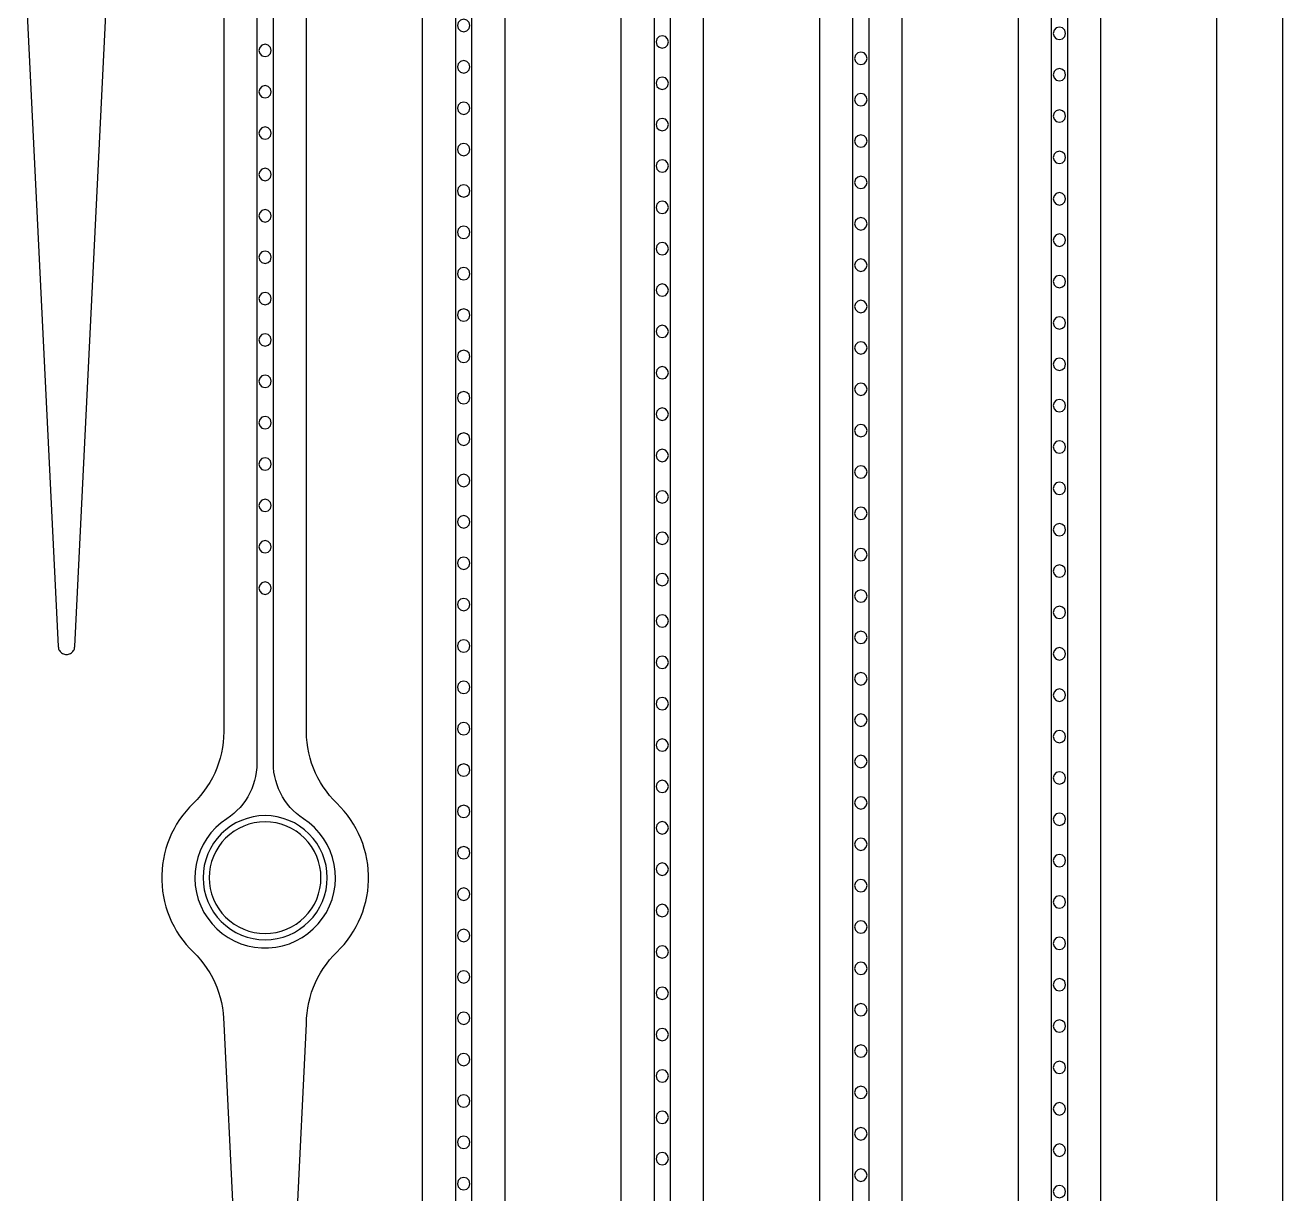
# Model space of a CAD drawing. Header units: metres. Extents: x -1805 to 1655, y -683 to 39617.
# Drawn here: x -154 to -2, y 469.7 to 611 of the extents above; entities that cross this region are included whole.
import ezdxf

# ---------------------------------------------------------------- set-up
doc = ezdxf.new("R2010")
doc.units = ezdxf.units.M
for name, color, linetype in [('Etching', 5, 'CONTINUOUS'), ('IONP', 7, 'CONTINUOUS'), ('Metal', 4, 'CONTINUOUS'), ('pad_etching', 1, 'CONTINUOUS'), ('PEDOT_SIROF', 6, 'CONTINUOUS')]:
    doc.layers.add(name, color=color, linetype=linetype)

msp = doc.modelspace()

# ---------------------------------------------------------------- linework, layer by layer
at = {"layer": 'Etching'}
for points in [[(-130, 9134.24), (-130, 525.58), (-130.02, 524.94), (-130.07, 524.29), (-130.15, 523.66), (-130.27, 523.03), (-130.43, 522.4), (-130.62, 521.79), (-130.83, 521.18), (-131.09, 520.59), (-131.37, 520.01), (-131.68, 519.45), (-132.03, 518.91), (-132.4, 518.38), (-132.8, 517.88), (-133.22, 517.4), (-133.67, 516.94), (-134.13, 516.48), (-134.56, 515.99), (-134.96, 515.48), (-135.34, 514.96), (-135.69, 514.41), (-136.01, 513.85), (-136.3, 513.27), (-136.57, 512.68), (-136.8, 512.07), (-136.99, 511.45), (-137.16, 510.83), (-137.29, 510.19), (-137.4, 509.55), (-137.46, 508.91), (-137.5, 508.26), (-137.5, 507.61), (-137.46, 506.96), (-137.4, 506.32), (-137.29, 505.68), (-137.16, 505.05), (-136.99, 504.42), (-136.8, 503.8), (-136.57, 503.2), (-136.3, 502.6), (-136.01, 502.02), (-135.69, 501.46), (-135.34, 500.91), (-134.96, 500.39), (-134.56, 499.88), (-134.13, 499.4), (-133.67, 498.94), (-133.22, 498.48), (-132.8, 497.99), (-132.4, 497.49), (-132.03, 496.97), (-131.68, 496.42), (-131.37, 495.86), (-131.09, 495.28), (-130.83, 494.69), (-130.62, 494.09), (-130.43, 493.47), (-130.27, 492.85), (-130.15, 492.22), (-130.07, 491.58), (-130.02, 490.94), (-130, 490.29), (-126, 408.89)], [(-124, 408.89), (-120, 490.29), (-119.98, 490.94), (-119.93, 491.58), (-119.85, 492.22), (-119.73, 492.85), (-119.57, 493.47), (-119.38, 494.09), (-119.17, 494.69), (-118.91, 495.28), (-118.63, 495.86), (-118.32, 496.42), (-117.97, 496.97), (-117.6, 497.49), (-117.2, 497.99), (-116.78, 498.48), (-116.33, 498.94), (-115.87, 499.4), (-115.44, 499.88), (-115.04, 500.39), (-114.66, 500.91), (-114.31, 501.46), (-113.99, 502.02), (-113.7, 502.6), (-113.43, 503.2), (-113.2, 503.8), (-113.01, 504.42), (-112.84, 505.05), (-112.71, 505.68), (-112.6, 506.32), (-112.54, 506.96), (-112.5, 507.61), (-112.5, 508.26), (-112.54, 508.91), (-112.6, 509.55), (-112.71, 510.19), (-112.84, 510.83), (-113.01, 511.45), (-113.2, 512.07), (-113.43, 512.68), (-113.7, 513.27), (-113.99, 513.85), (-114.31, 514.41), (-114.66, 514.96), (-115.04, 515.48), (-115.44, 515.99), (-115.87, 516.48), (-116.33, 516.94), (-116.78, 517.4), (-117.2, 517.88), (-117.6, 518.38), (-117.97, 518.91), (-118.32, 519.45), (-118.63, 520.01), (-118.91, 520.59), (-119.17, 521.18), (-119.38, 521.79), (-119.57, 522.4), (-119.73, 523.03), (-119.85, 523.66), (-119.93, 524.29), (-119.98, 524.94), (-120, 525.58), (-120, 9134.24)], [(-106, 9134.24), (-106, 398.59)], [(-96, 398.59), (-96, 9134.24)], [(-82, 9134.24), (-82, 271.61)], [(-72, 271.61), (-72, 9134.24)], [(-58, 9134.24), (-58, 144.63)], [(-48, 144.63), (-48, 9134.24)], [(-34, 9134.24), (-34, 17.64)], [(-24, 17.64), (-24, 9134.24)], [(-10, 4155.73), (-10, -202.71)], [(-154, 617.28), (-150, 535.87), (-149.98, 535.75), (-149.95, 535.62), (-149.91, 535.5), (-149.85, 535.39), (-149.78, 535.29), (-149.69, 535.2), (-149.59, 535.11), (-149.49, 535.05), (-149.37, 534.99), (-149.25, 534.95), (-149.13, 534.93), (-149, 534.92), (-148.87, 534.93), (-148.75, 534.95), (-148.63, 534.99), (-148.51, 535.05), (-148.41, 535.11), (-148.31, 535.2), (-148.22, 535.29), (-148.15, 535.39), (-148.09, 535.5), (-148.05, 535.62), (-148.02, 535.75), (-148, 535.87), (-144, 617.28)]]:
    msp.add_lwpolyline(points, dxfattribs=at)
at = {"layer": 'IONP'}
for points in [[(-100.25, 610.95), (-100.35, 611.33), (-100.62, 611.6), (-101, 611.7), (-101.38, 611.6), (-101.65, 611.33), (-101.75, 610.95), (-101.65, 610.58), (-101.38, 610.3), (-101, 610.2), (-100.62, 610.3), (-100.35, 610.58), (-100.25, 610.95)], [(-76.25, 608.97), (-76.35, 609.34), (-76.62, 609.62), (-77, 609.72), (-77.38, 609.62), (-77.65, 609.34), (-77.75, 608.97), (-77.65, 608.59), (-77.38, 608.32), (-77, 608.22), (-76.62, 608.32), (-76.35, 608.59), (-76.25, 608.97)], [(-28.25, 610), (-28.35, 610.38), (-28.62, 610.65), (-29, 610.75), (-29.38, 610.65), (-29.65, 610.38), (-29.75, 610), (-29.65, 609.62), (-29.38, 609.35), (-29, 609.25), (-28.62, 609.35), (-28.35, 609.62), (-28.25, 610)], [(-124.25, 607.94), (-124.35, 608.31), (-124.62, 608.59), (-125, 608.69), (-125.38, 608.59), (-125.65, 608.31), (-125.75, 607.94), (-125.65, 607.56), (-125.38, 607.29), (-125, 607.19), (-124.62, 607.29), (-124.35, 607.56), (-124.25, 607.94)], [(-100.25, 605.95), (-100.35, 606.33), (-100.62, 606.6), (-101, 606.7), (-101.38, 606.6), (-101.65, 606.33), (-101.75, 605.95), (-101.65, 605.58), (-101.38, 605.3), (-101, 605.2), (-100.62, 605.3), (-100.35, 605.58), (-100.25, 605.95)], [(-52.25, 606.98), (-52.35, 607.36), (-52.62, 607.63), (-53, 607.73), (-53.38, 607.63), (-53.65, 607.36), (-53.75, 606.98), (-53.65, 606.61), (-53.38, 606.33), (-53, 606.23), (-52.62, 606.33), (-52.35, 606.61), (-52.25, 606.98)], [(-28.25, 605), (-28.35, 605.38), (-28.62, 605.65), (-29, 605.75), (-29.38, 605.65), (-29.65, 605.38), (-29.75, 605), (-29.65, 604.62), (-29.38, 604.35), (-29, 604.25), (-28.62, 604.35), (-28.35, 604.62), (-28.25, 605)], [(-124.25, 602.94), (-124.35, 603.31), (-124.62, 603.59), (-125, 603.69), (-125.38, 603.59), (-125.65, 603.31), (-125.75, 602.94), (-125.65, 602.56), (-125.38, 602.29), (-125, 602.19), (-124.62, 602.29), (-124.35, 602.56), (-124.25, 602.94)], [(-76.25, 603.97), (-76.35, 604.34), (-76.62, 604.62), (-77, 604.72), (-77.38, 604.62), (-77.65, 604.34), (-77.75, 603.97), (-77.65, 603.59), (-77.38, 603.32), (-77, 603.22), (-76.62, 603.32), (-76.35, 603.59), (-76.25, 603.97)], [(-52.25, 601.98), (-52.35, 602.36), (-52.62, 602.63), (-53, 602.73), (-53.38, 602.63), (-53.65, 602.36), (-53.75, 601.98), (-53.65, 601.61), (-53.38, 601.33), (-53, 601.23), (-52.62, 601.33), (-52.35, 601.61), (-52.25, 601.98)], [(-100.25, 600.95), (-100.35, 601.33), (-100.62, 601.6), (-101, 601.7), (-101.38, 601.6), (-101.65, 601.33), (-101.75, 600.95), (-101.65, 600.58), (-101.38, 600.3), (-101, 600.2), (-100.62, 600.3), (-100.35, 600.58), (-100.25, 600.95)], [(-28.25, 600), (-28.35, 600.38), (-28.62, 600.65), (-29, 600.75), (-29.38, 600.65), (-29.65, 600.38), (-29.75, 600), (-29.65, 599.62), (-29.38, 599.35), (-29, 599.25), (-28.62, 599.35), (-28.35, 599.62), (-28.25, 600)], [(-76.25, 598.97), (-76.35, 599.34), (-76.62, 599.62), (-77, 599.72), (-77.38, 599.62), (-77.65, 599.34), (-77.75, 598.97), (-77.65, 598.59), (-77.38, 598.32), (-77, 598.22), (-76.62, 598.32), (-76.35, 598.59), (-76.25, 598.97)], [(-124.25, 597.94), (-124.35, 598.31), (-124.62, 598.59), (-125, 598.69), (-125.38, 598.59), (-125.65, 598.31), (-125.75, 597.94), (-125.65, 597.56), (-125.38, 597.29), (-125, 597.19), (-124.62, 597.29), (-124.35, 597.56), (-124.25, 597.94)], [(-52.25, 596.98), (-52.35, 597.36), (-52.62, 597.63), (-53, 597.73), (-53.38, 597.63), (-53.65, 597.36), (-53.75, 596.98), (-53.65, 596.61), (-53.38, 596.33), (-53, 596.23), (-52.62, 596.33), (-52.35, 596.61), (-52.25, 596.98)], [(-100.25, 595.95), (-100.35, 596.33), (-100.62, 596.6), (-101, 596.7), (-101.38, 596.6), (-101.65, 596.33), (-101.75, 595.95), (-101.65, 595.58), (-101.38, 595.3), (-101, 595.2), (-100.62, 595.3), (-100.35, 595.58), (-100.25, 595.95)], [(-76.25, 593.97), (-76.35, 594.34), (-76.62, 594.62), (-77, 594.72), (-77.38, 594.62), (-77.65, 594.34), (-77.75, 593.97), (-77.65, 593.59), (-77.38, 593.32), (-77, 593.22), (-76.62, 593.32), (-76.35, 593.59), (-76.25, 593.97)], [(-28.25, 595), (-28.35, 595.38), (-28.62, 595.65), (-29, 595.75), (-29.38, 595.65), (-29.65, 595.38), (-29.75, 595), (-29.65, 594.62), (-29.38, 594.35), (-29, 594.25), (-28.62, 594.35), (-28.35, 594.62), (-28.25, 595)], [(-124.25, 592.94), (-124.35, 593.31), (-124.62, 593.59), (-125, 593.69), (-125.38, 593.59), (-125.65, 593.31), (-125.75, 592.94), (-125.65, 592.56), (-125.38, 592.29), (-125, 592.19), (-124.62, 592.29), (-124.35, 592.56), (-124.25, 592.94)], [(-100.25, 590.95), (-100.35, 591.33), (-100.62, 591.6), (-101, 591.7), (-101.38, 591.6), (-101.65, 591.33), (-101.75, 590.95), (-101.65, 590.58), (-101.38, 590.3), (-101, 590.2), (-100.62, 590.3), (-100.35, 590.58), (-100.25, 590.95)], [(-52.25, 591.98), (-52.35, 592.36), (-52.62, 592.63), (-53, 592.73), (-53.38, 592.63), (-53.65, 592.36), (-53.75, 591.98), (-53.65, 591.61), (-53.38, 591.33), (-53, 591.23), (-52.62, 591.33), (-52.35, 591.61), (-52.25, 591.98)], [(-28.25, 590), (-28.35, 590.38), (-28.62, 590.65), (-29, 590.75), (-29.38, 590.65), (-29.65, 590.38), (-29.75, 590), (-29.65, 589.62), (-29.38, 589.35), (-29, 589.25), (-28.62, 589.35), (-28.35, 589.62), (-28.25, 590)], [(-124.25, 587.94), (-124.35, 588.31), (-124.62, 588.59), (-125, 588.69), (-125.38, 588.59), (-125.65, 588.31), (-125.75, 587.94), (-125.65, 587.56), (-125.38, 587.29), (-125, 587.19), (-124.62, 587.29), (-124.35, 587.56), (-124.25, 587.94)], [(-76.25, 588.97), (-76.35, 589.34), (-76.62, 589.62), (-77, 589.72), (-77.38, 589.62), (-77.65, 589.34), (-77.75, 588.97), (-77.65, 588.59), (-77.38, 588.32), (-77, 588.22), (-76.62, 588.32), (-76.35, 588.59), (-76.25, 588.97)], [(-52.25, 586.98), (-52.35, 587.36), (-52.62, 587.63), (-53, 587.73), (-53.38, 587.63), (-53.65, 587.36), (-53.75, 586.98), (-53.65, 586.61), (-53.38, 586.33), (-53, 586.23), (-52.62, 586.33), (-52.35, 586.61), (-52.25, 586.98)], [(-100.25, 585.95), (-100.35, 586.33), (-100.62, 586.6), (-101, 586.7), (-101.38, 586.6), (-101.65, 586.33), (-101.75, 585.95), (-101.65, 585.58), (-101.38, 585.3), (-101, 585.2), (-100.62, 585.3), (-100.35, 585.58), (-100.25, 585.95)], [(-28.25, 585), (-28.35, 585.38), (-28.62, 585.65), (-29, 585.75), (-29.38, 585.65), (-29.65, 585.38), (-29.75, 585), (-29.65, 584.62), (-29.38, 584.35), (-29, 584.25), (-28.62, 584.35), (-28.35, 584.62), (-28.25, 585)], [(-124.25, 582.94), (-124.35, 583.31), (-124.62, 583.59), (-125, 583.69), (-125.38, 583.59), (-125.65, 583.31), (-125.75, 582.94), (-125.65, 582.56), (-125.38, 582.29), (-125, 582.19), (-124.62, 582.29), (-124.35, 582.56), (-124.25, 582.94)], [(-76.25, 583.97), (-76.35, 584.34), (-76.62, 584.62), (-77, 584.72), (-77.38, 584.62), (-77.65, 584.34), (-77.75, 583.97), (-77.65, 583.59), (-77.38, 583.32), (-77, 583.22), (-76.62, 583.32), (-76.35, 583.59), (-76.25, 583.97)], [(-52.25, 581.98), (-52.35, 582.36), (-52.62, 582.63), (-53, 582.73), (-53.38, 582.63), (-53.65, 582.36), (-53.75, 581.98), (-53.65, 581.61), (-53.38, 581.33), (-53, 581.23), (-52.62, 581.33), (-52.35, 581.61), (-52.25, 581.98)], [(-100.25, 580.95), (-100.35, 581.33), (-100.62, 581.6), (-101, 581.7), (-101.38, 581.6), (-101.65, 581.33), (-101.75, 580.95), (-101.65, 580.58), (-101.38, 580.3), (-101, 580.2), (-100.62, 580.3), (-100.35, 580.58), (-100.25, 580.95)], [(-28.25, 580), (-28.35, 580.38), (-28.62, 580.65), (-29, 580.75), (-29.38, 580.65), (-29.65, 580.38), (-29.75, 580), (-29.65, 579.62), (-29.38, 579.35), (-29, 579.25), (-28.62, 579.35), (-28.35, 579.62), (-28.25, 580)], [(-76.25, 578.97), (-76.35, 579.34), (-76.62, 579.62), (-77, 579.72), (-77.38, 579.62), (-77.65, 579.34), (-77.75, 578.97), (-77.65, 578.59), (-77.38, 578.32), (-77, 578.22), (-76.62, 578.32), (-76.35, 578.59), (-76.25, 578.97)], [(-124.25, 577.94), (-124.35, 578.31), (-124.62, 578.59), (-125, 578.69), (-125.38, 578.59), (-125.65, 578.31), (-125.75, 577.94), (-125.65, 577.56), (-125.38, 577.29), (-125, 577.19), (-124.62, 577.29), (-124.35, 577.56), (-124.25, 577.94)], [(-52.25, 576.98), (-52.35, 577.36), (-52.62, 577.63), (-53, 577.73), (-53.38, 577.63), (-53.65, 577.36), (-53.75, 576.98), (-53.65, 576.61), (-53.38, 576.33), (-53, 576.23), (-52.62, 576.33), (-52.35, 576.61), (-52.25, 576.98)], [(-100.25, 575.95), (-100.35, 576.33), (-100.62, 576.6), (-101, 576.7), (-101.38, 576.6), (-101.65, 576.33), (-101.75, 575.95), (-101.65, 575.58), (-101.38, 575.3), (-101, 575.2), (-100.62, 575.3), (-100.35, 575.58), (-100.25, 575.95)], [(-76.25, 573.97), (-76.35, 574.34), (-76.62, 574.62), (-77, 574.72), (-77.38, 574.62), (-77.65, 574.34), (-77.75, 573.97), (-77.65, 573.59), (-77.38, 573.32), (-77, 573.22), (-76.62, 573.32), (-76.35, 573.59), (-76.25, 573.97)], [(-28.25, 575), (-28.35, 575.38), (-28.62, 575.65), (-29, 575.75), (-29.38, 575.65), (-29.65, 575.38), (-29.75, 575), (-29.65, 574.62), (-29.38, 574.35), (-29, 574.25), (-28.62, 574.35), (-28.35, 574.62), (-28.25, 575)], [(-124.25, 572.94), (-124.35, 573.31), (-124.62, 573.59), (-125, 573.69), (-125.38, 573.59), (-125.65, 573.31), (-125.75, 572.94), (-125.65, 572.56), (-125.38, 572.29), (-125, 572.19), (-124.62, 572.29), (-124.35, 572.56), (-124.25, 572.94)], [(-100.25, 570.95), (-100.35, 571.33), (-100.62, 571.6), (-101, 571.7), (-101.38, 571.6), (-101.65, 571.33), (-101.75, 570.95), (-101.65, 570.58), (-101.38, 570.3), (-101, 570.2), (-100.62, 570.3), (-100.35, 570.58), (-100.25, 570.95)], [(-52.25, 571.98), (-52.35, 572.36), (-52.62, 572.63), (-53, 572.73), (-53.38, 572.63), (-53.65, 572.36), (-53.75, 571.98), (-53.65, 571.61), (-53.38, 571.33), (-53, 571.23), (-52.62, 571.33), (-52.35, 571.61), (-52.25, 571.98)], [(-28.25, 570), (-28.35, 570.38), (-28.62, 570.65), (-29, 570.75), (-29.38, 570.65), (-29.65, 570.38), (-29.75, 570), (-29.65, 569.62), (-29.38, 569.35), (-29, 569.25), (-28.62, 569.35), (-28.35, 569.62), (-28.25, 570)], [(-124.25, 567.94), (-124.35, 568.31), (-124.62, 568.59), (-125, 568.69), (-125.38, 568.59), (-125.65, 568.31), (-125.75, 567.94), (-125.65, 567.56), (-125.38, 567.29), (-125, 567.19), (-124.62, 567.29), (-124.35, 567.56), (-124.25, 567.94)], [(-76.25, 568.97), (-76.35, 569.34), (-76.62, 569.62), (-77, 569.72), (-77.38, 569.62), (-77.65, 569.34), (-77.75, 568.97), (-77.65, 568.59), (-77.38, 568.32), (-77, 568.22), (-76.62, 568.32), (-76.35, 568.59), (-76.25, 568.97)], [(-52.25, 566.98), (-52.35, 567.36), (-52.62, 567.63), (-53, 567.73), (-53.38, 567.63), (-53.65, 567.36), (-53.75, 566.98), (-53.65, 566.61), (-53.38, 566.33), (-53, 566.23), (-52.62, 566.33), (-52.35, 566.61), (-52.25, 566.98)], [(-100.25, 565.95), (-100.35, 566.33), (-100.62, 566.6), (-101, 566.7), (-101.38, 566.6), (-101.65, 566.33), (-101.75, 565.95), (-101.65, 565.58), (-101.38, 565.3), (-101, 565.2), (-100.62, 565.3), (-100.35, 565.58), (-100.25, 565.95)], [(-28.25, 565), (-28.35, 565.38), (-28.62, 565.65), (-29, 565.75), (-29.38, 565.65), (-29.65, 565.38), (-29.75, 565), (-29.65, 564.62), (-29.38, 564.35), (-29, 564.25), (-28.62, 564.35), (-28.35, 564.62), (-28.25, 565)], [(-76.25, 563.97), (-76.35, 564.34), (-76.62, 564.62), (-77, 564.72), (-77.38, 564.62), (-77.65, 564.34), (-77.75, 563.97), (-77.65, 563.59), (-77.38, 563.32), (-77, 563.22), (-76.62, 563.32), (-76.35, 563.59), (-76.25, 563.97)], [(-124.25, 562.94), (-124.35, 563.31), (-124.62, 563.59), (-125, 563.69), (-125.38, 563.59), (-125.65, 563.31), (-125.75, 562.94), (-125.65, 562.56), (-125.38, 562.29), (-125, 562.19), (-124.62, 562.29), (-124.35, 562.56), (-124.25, 562.94)], [(-52.25, 561.98), (-52.35, 562.36), (-52.62, 562.63), (-53, 562.73), (-53.38, 562.63), (-53.65, 562.36), (-53.75, 561.98), (-53.65, 561.61), (-53.38, 561.33), (-53, 561.23), (-52.62, 561.33), (-52.35, 561.61), (-52.25, 561.98)], [(-100.25, 560.95), (-100.35, 561.33), (-100.62, 561.6), (-101, 561.7), (-101.38, 561.6), (-101.65, 561.33), (-101.75, 560.95), (-101.65, 560.58), (-101.38, 560.3), (-101, 560.2), (-100.62, 560.3), (-100.35, 560.58), (-100.25, 560.95)], [(-76.25, 558.97), (-76.35, 559.34), (-76.62, 559.62), (-77, 559.72), (-77.38, 559.62), (-77.65, 559.34), (-77.75, 558.97), (-77.65, 558.59), (-77.38, 558.32), (-77, 558.22), (-76.62, 558.32), (-76.35, 558.59), (-76.25, 558.97)], [(-28.25, 560), (-28.35, 560.38), (-28.62, 560.65), (-29, 560.75), (-29.38, 560.65), (-29.65, 560.38), (-29.75, 560), (-29.65, 559.62), (-29.38, 559.35), (-29, 559.25), (-28.62, 559.35), (-28.35, 559.62), (-28.25, 560)], [(-124.25, 557.94), (-124.35, 558.31), (-124.62, 558.59), (-125, 558.69), (-125.38, 558.59), (-125.65, 558.31), (-125.75, 557.94), (-125.65, 557.56), (-125.38, 557.29), (-125, 557.19), (-124.62, 557.29), (-124.35, 557.56), (-124.25, 557.94)], [(-100.25, 555.95), (-100.35, 556.33), (-100.62, 556.6), (-101, 556.7), (-101.38, 556.6), (-101.65, 556.33), (-101.75, 555.95), (-101.65, 555.58), (-101.38, 555.3), (-101, 555.2), (-100.62, 555.3), (-100.35, 555.58), (-100.25, 555.95)], [(-52.25, 556.98), (-52.35, 557.36), (-52.62, 557.63), (-53, 557.73), (-53.38, 557.63), (-53.65, 557.36), (-53.75, 556.98), (-53.65, 556.61), (-53.38, 556.33), (-53, 556.23), (-52.62, 556.33), (-52.35, 556.61), (-52.25, 556.98)], [(-28.25, 555), (-28.35, 555.38), (-28.62, 555.65), (-29, 555.75), (-29.38, 555.65), (-29.65, 555.38), (-29.75, 555), (-29.65, 554.62), (-29.38, 554.35), (-29, 554.25), (-28.62, 554.35), (-28.35, 554.62), (-28.25, 555)], [(-124.25, 552.94), (-124.35, 553.31), (-124.62, 553.59), (-125, 553.69), (-125.38, 553.59), (-125.65, 553.31), (-125.75, 552.94), (-125.65, 552.56), (-125.38, 552.29), (-125, 552.19), (-124.62, 552.29), (-124.35, 552.56), (-124.25, 552.94)], [(-76.25, 553.97), (-76.35, 554.34), (-76.62, 554.62), (-77, 554.72), (-77.38, 554.62), (-77.65, 554.34), (-77.75, 553.97), (-77.65, 553.59), (-77.38, 553.32), (-77, 553.22), (-76.62, 553.32), (-76.35, 553.59), (-76.25, 553.97)], [(-52.25, 551.98), (-52.35, 552.36), (-52.62, 552.63), (-53, 552.73), (-53.38, 552.63), (-53.65, 552.36), (-53.75, 551.98), (-53.65, 551.61), (-53.38, 551.33), (-53, 551.23), (-52.62, 551.33), (-52.35, 551.61), (-52.25, 551.98)], [(-100.25, 550.95), (-100.35, 551.33), (-100.62, 551.6), (-101, 551.7), (-101.38, 551.6), (-101.65, 551.33), (-101.75, 550.95), (-101.65, 550.58), (-101.38, 550.3), (-101, 550.2), (-100.62, 550.3), (-100.35, 550.58), (-100.25, 550.95)], [(-28.25, 550), (-28.35, 550.38), (-28.62, 550.65), (-29, 550.75), (-29.38, 550.65), (-29.65, 550.38), (-29.75, 550), (-29.65, 549.62), (-29.38, 549.35), (-29, 549.25), (-28.62, 549.35), (-28.35, 549.62), (-28.25, 550)], [(-76.25, 548.97), (-76.35, 549.34), (-76.62, 549.62), (-77, 549.72), (-77.38, 549.62), (-77.65, 549.34), (-77.75, 548.97), (-77.65, 548.59), (-77.38, 548.32), (-77, 548.22), (-76.62, 548.32), (-76.35, 548.59), (-76.25, 548.97)], [(-124.25, 547.94), (-124.35, 548.31), (-124.62, 548.59), (-125, 548.69), (-125.38, 548.59), (-125.65, 548.31), (-125.75, 547.94), (-125.65, 547.56), (-125.38, 547.29), (-125, 547.19), (-124.62, 547.29), (-124.35, 547.56), (-124.25, 547.94)], [(-52.25, 546.98), (-52.35, 547.36), (-52.62, 547.63), (-53, 547.73), (-53.38, 547.63), (-53.65, 547.36), (-53.75, 546.98), (-53.65, 546.61), (-53.38, 546.33), (-53, 546.23), (-52.62, 546.33), (-52.35, 546.61), (-52.25, 546.98)], [(-100.25, 545.95), (-100.35, 546.33), (-100.62, 546.6), (-101, 546.7), (-101.38, 546.6), (-101.65, 546.33), (-101.75, 545.95), (-101.65, 545.58), (-101.38, 545.3), (-101, 545.2), (-100.62, 545.3), (-100.35, 545.58), (-100.25, 545.95)], [(-28.25, 545), (-28.35, 545.38), (-28.62, 545.65), (-29, 545.75), (-29.38, 545.65), (-29.65, 545.38), (-29.75, 545), (-29.65, 544.62), (-29.38, 544.35), (-29, 544.25), (-28.62, 544.35), (-28.35, 544.62), (-28.25, 545)], [(-76.25, 543.97), (-76.35, 544.34), (-76.62, 544.62), (-77, 544.72), (-77.38, 544.62), (-77.65, 544.34), (-77.75, 543.97), (-77.65, 543.59), (-77.38, 543.32), (-77, 543.22), (-76.62, 543.32), (-76.35, 543.59), (-76.25, 543.97)], [(-124.25, 542.94), (-124.35, 543.31), (-124.62, 543.59), (-125, 543.69), (-125.38, 543.59), (-125.65, 543.31), (-125.75, 542.94), (-125.65, 542.56), (-125.38, 542.29), (-125, 542.19), (-124.62, 542.29), (-124.35, 542.56), (-124.25, 542.94)], [(-52.25, 541.98), (-52.35, 542.36), (-52.62, 542.63), (-53, 542.73), (-53.38, 542.63), (-53.65, 542.36), (-53.75, 541.98), (-53.65, 541.61), (-53.38, 541.33), (-53, 541.23), (-52.62, 541.33), (-52.35, 541.61), (-52.25, 541.98)], [(-100.25, 540.95), (-100.35, 541.33), (-100.62, 541.6), (-101, 541.7), (-101.38, 541.6), (-101.65, 541.33), (-101.75, 540.95), (-101.65, 540.58), (-101.38, 540.3), (-101, 540.2), (-100.62, 540.3), (-100.35, 540.58), (-100.25, 540.95)], [(-76.25, 538.97), (-76.35, 539.34), (-76.62, 539.62), (-77, 539.72), (-77.38, 539.62), (-77.65, 539.34), (-77.75, 538.97), (-77.65, 538.59), (-77.38, 538.32), (-77, 538.22), (-76.62, 538.32), (-76.35, 538.59), (-76.25, 538.97)], [(-28.25, 540), (-28.35, 540.38), (-28.62, 540.65), (-29, 540.75), (-29.38, 540.65), (-29.65, 540.38), (-29.75, 540), (-29.65, 539.62), (-29.38, 539.35), (-29, 539.25), (-28.62, 539.35), (-28.35, 539.62), (-28.25, 540)], [(-100.25, 535.95), (-100.35, 536.33), (-100.62, 536.6), (-101, 536.7), (-101.38, 536.6), (-101.65, 536.33), (-101.75, 535.95), (-101.65, 535.58), (-101.38, 535.3), (-101, 535.2), (-100.62, 535.3), (-100.35, 535.58), (-100.25, 535.95)], [(-52.25, 536.98), (-52.35, 537.36), (-52.62, 537.63), (-53, 537.73), (-53.38, 537.63), (-53.65, 537.36), (-53.75, 536.98), (-53.65, 536.61), (-53.38, 536.33), (-53, 536.23), (-52.62, 536.33), (-52.35, 536.61), (-52.25, 536.98)], [(-28.25, 535), (-28.35, 535.38), (-28.62, 535.65), (-29, 535.75), (-29.38, 535.65), (-29.65, 535.38), (-29.75, 535), (-29.65, 534.62), (-29.38, 534.35), (-29, 534.25), (-28.62, 534.35), (-28.35, 534.62), (-28.25, 535)], [(-76.25, 533.97), (-76.35, 534.34), (-76.62, 534.62), (-77, 534.72), (-77.38, 534.62), (-77.65, 534.34), (-77.75, 533.97), (-77.65, 533.59), (-77.38, 533.32), (-77, 533.22), (-76.62, 533.32), (-76.35, 533.59), (-76.25, 533.97)], [(-52.25, 531.98), (-52.35, 532.36), (-52.62, 532.63), (-53, 532.73), (-53.38, 532.63), (-53.65, 532.36), (-53.75, 531.98), (-53.65, 531.61), (-53.38, 531.33), (-53, 531.23), (-52.62, 531.33), (-52.35, 531.61), (-52.25, 531.98)], [(-100.25, 530.95), (-100.35, 531.33), (-100.62, 531.6), (-101, 531.7), (-101.38, 531.6), (-101.65, 531.33), (-101.75, 530.95), (-101.65, 530.58), (-101.38, 530.3), (-101, 530.2), (-100.62, 530.3), (-100.35, 530.58), (-100.25, 530.95)], [(-28.25, 530), (-28.35, 530.38), (-28.62, 530.65), (-29, 530.75), (-29.38, 530.65), (-29.65, 530.38), (-29.75, 530), (-29.65, 529.62), (-29.38, 529.35), (-29, 529.25), (-28.62, 529.35), (-28.35, 529.62), (-28.25, 530)], [(-76.25, 528.97), (-76.35, 529.34), (-76.62, 529.62), (-77, 529.72), (-77.38, 529.62), (-77.65, 529.34), (-77.75, 528.97), (-77.65, 528.59), (-77.38, 528.32), (-77, 528.22), (-76.62, 528.32), (-76.35, 528.59), (-76.25, 528.97)], [(-52.25, 526.98), (-52.35, 527.36), (-52.62, 527.63), (-53, 527.73), (-53.38, 527.63), (-53.65, 527.36), (-53.75, 526.98), (-53.65, 526.61), (-53.38, 526.33), (-53, 526.23), (-52.62, 526.33), (-52.35, 526.61), (-52.25, 526.98)], [(-100.25, 525.95), (-100.35, 526.33), (-100.62, 526.6), (-101, 526.7), (-101.38, 526.6), (-101.65, 526.33), (-101.75, 525.95), (-101.65, 525.58), (-101.38, 525.3), (-101, 525.2), (-100.62, 525.3), (-100.35, 525.58), (-100.25, 525.95)], [(-76.25, 523.97), (-76.35, 524.34), (-76.62, 524.62), (-77, 524.72), (-77.38, 524.62), (-77.65, 524.34), (-77.75, 523.97), (-77.65, 523.59), (-77.38, 523.32), (-77, 523.22), (-76.62, 523.32), (-76.35, 523.59), (-76.25, 523.97)], [(-28.25, 525), (-28.35, 525.38), (-28.62, 525.65), (-29, 525.75), (-29.38, 525.65), (-29.65, 525.38), (-29.75, 525), (-29.65, 524.62), (-29.38, 524.35), (-29, 524.25), (-28.62, 524.35), (-28.35, 524.62), (-28.25, 525)], [(-100.25, 520.95), (-100.35, 521.33), (-100.62, 521.6), (-101, 521.7), (-101.38, 521.6), (-101.65, 521.33), (-101.75, 520.95), (-101.65, 520.58), (-101.38, 520.3), (-101, 520.2), (-100.62, 520.3), (-100.35, 520.58), (-100.25, 520.95)], [(-52.25, 521.98), (-52.35, 522.36), (-52.62, 522.63), (-53, 522.73), (-53.38, 522.63), (-53.65, 522.36), (-53.75, 521.98), (-53.65, 521.61), (-53.38, 521.33), (-53, 521.23), (-52.62, 521.33), (-52.35, 521.61), (-52.25, 521.98)], [(-28.25, 520), (-28.35, 520.38), (-28.62, 520.65), (-29, 520.75), (-29.38, 520.65), (-29.65, 520.38), (-29.75, 520), (-29.65, 519.62), (-29.38, 519.35), (-29, 519.25), (-28.62, 519.35), (-28.35, 519.62), (-28.25, 520)], [(-76.25, 518.97), (-76.35, 519.34), (-76.62, 519.62), (-77, 519.72), (-77.38, 519.62), (-77.65, 519.34), (-77.75, 518.97), (-77.65, 518.59), (-77.38, 518.32), (-77, 518.22), (-76.62, 518.32), (-76.35, 518.59), (-76.25, 518.97)], [(-52.25, 516.98), (-52.35, 517.36), (-52.62, 517.63), (-53, 517.73), (-53.38, 517.63), (-53.65, 517.36), (-53.75, 516.98), (-53.65, 516.61), (-53.38, 516.33), (-53, 516.23), (-52.62, 516.33), (-52.35, 516.61), (-52.25, 516.98)], [(-100.25, 515.95), (-100.35, 516.33), (-100.62, 516.6), (-101, 516.7), (-101.38, 516.6), (-101.65, 516.33), (-101.75, 515.95), (-101.65, 515.58), (-101.38, 515.3), (-101, 515.2), (-100.62, 515.3), (-100.35, 515.58), (-100.25, 515.95)], [(-28.25, 515), (-28.35, 515.38), (-28.62, 515.65), (-29, 515.75), (-29.38, 515.65), (-29.65, 515.38), (-29.75, 515), (-29.65, 514.62), (-29.38, 514.35), (-29, 514.25), (-28.62, 514.35), (-28.35, 514.62), (-28.25, 515)], [(-76.25, 513.97), (-76.35, 514.34), (-76.62, 514.62), (-77, 514.72), (-77.38, 514.62), (-77.65, 514.34), (-77.75, 513.97), (-77.65, 513.59), (-77.38, 513.32), (-77, 513.22), (-76.62, 513.32), (-76.35, 513.59), (-76.25, 513.97)], [(-52.25, 511.98), (-52.35, 512.36), (-52.62, 512.63), (-53, 512.73), (-53.38, 512.63), (-53.65, 512.36), (-53.75, 511.98), (-53.65, 511.61), (-53.38, 511.33), (-53, 511.23), (-52.62, 511.33), (-52.35, 511.61), (-52.25, 511.98)], [(-100.25, 510.95), (-100.35, 511.33), (-100.62, 511.6), (-101, 511.7), (-101.38, 511.6), (-101.65, 511.33), (-101.75, 510.95), (-101.65, 510.58), (-101.38, 510.3), (-101, 510.2), (-100.62, 510.3), (-100.35, 510.58), (-100.25, 510.95)], [(-28.25, 510), (-28.35, 510.38), (-28.62, 510.65), (-29, 510.75), (-29.38, 510.65), (-29.65, 510.38), (-29.75, 510), (-29.65, 509.62), (-29.38, 509.35), (-29, 509.25), (-28.62, 509.35), (-28.35, 509.62), (-28.25, 510)], [(-76.25, 508.97), (-76.35, 509.34), (-76.62, 509.62), (-77, 509.72), (-77.38, 509.62), (-77.65, 509.34), (-77.75, 508.97), (-77.65, 508.59), (-77.38, 508.32), (-77, 508.22), (-76.62, 508.32), (-76.35, 508.59), (-76.25, 508.97)], [(-52.25, 506.98), (-52.35, 507.36), (-52.62, 507.63), (-53, 507.73), (-53.38, 507.63), (-53.65, 507.36), (-53.75, 506.98), (-53.65, 506.61), (-53.38, 506.33), (-53, 506.23), (-52.62, 506.33), (-52.35, 506.61), (-52.25, 506.98)], [(-100.25, 505.95), (-100.35, 506.33), (-100.62, 506.6), (-101, 506.7), (-101.38, 506.6), (-101.65, 506.33), (-101.75, 505.95), (-101.65, 505.58), (-101.38, 505.3), (-101, 505.2), (-100.62, 505.3), (-100.35, 505.58), (-100.25, 505.95)], [(-76.25, 503.97), (-76.35, 504.34), (-76.62, 504.62), (-77, 504.72), (-77.38, 504.62), (-77.65, 504.34), (-77.75, 503.97), (-77.65, 503.59), (-77.38, 503.32), (-77, 503.22), (-76.62, 503.32), (-76.35, 503.59), (-76.25, 503.97)], [(-28.25, 505), (-28.35, 505.38), (-28.62, 505.65), (-29, 505.75), (-29.38, 505.65), (-29.65, 505.38), (-29.75, 505), (-29.65, 504.62), (-29.38, 504.35), (-29, 504.25), (-28.62, 504.35), (-28.35, 504.62), (-28.25, 505)], [(-100.25, 500.95), (-100.35, 501.33), (-100.62, 501.6), (-101, 501.7), (-101.38, 501.6), (-101.65, 501.33), (-101.75, 500.95), (-101.65, 500.58), (-101.38, 500.3), (-101, 500.2), (-100.62, 500.3), (-100.35, 500.58), (-100.25, 500.95)], [(-52.25, 501.98), (-52.35, 502.36), (-52.62, 502.63), (-53, 502.73), (-53.38, 502.63), (-53.65, 502.36), (-53.75, 501.98), (-53.65, 501.61), (-53.38, 501.33), (-53, 501.23), (-52.62, 501.33), (-52.35, 501.61), (-52.25, 501.98)], [(-28.25, 500), (-28.35, 500.38), (-28.62, 500.65), (-29, 500.75), (-29.38, 500.65), (-29.65, 500.38), (-29.75, 500), (-29.65, 499.62), (-29.38, 499.35), (-29, 499.25), (-28.62, 499.35), (-28.35, 499.62), (-28.25, 500)], [(-76.25, 498.97), (-76.35, 499.34), (-76.62, 499.62), (-77, 499.72), (-77.38, 499.62), (-77.65, 499.34), (-77.75, 498.97), (-77.65, 498.59), (-77.38, 498.32), (-77, 498.22), (-76.62, 498.32), (-76.35, 498.59), (-76.25, 498.97)], [(-52.25, 496.98), (-52.35, 497.36), (-52.62, 497.63), (-53, 497.73), (-53.38, 497.63), (-53.65, 497.36), (-53.75, 496.98), (-53.65, 496.61), (-53.38, 496.33), (-53, 496.23), (-52.62, 496.33), (-52.35, 496.61), (-52.25, 496.98)], [(-100.25, 495.95), (-100.35, 496.33), (-100.62, 496.6), (-101, 496.7), (-101.38, 496.6), (-101.65, 496.33), (-101.75, 495.95), (-101.65, 495.58), (-101.38, 495.3), (-101, 495.2), (-100.62, 495.3), (-100.35, 495.58), (-100.25, 495.95)], [(-28.25, 495), (-28.35, 495.38), (-28.62, 495.65), (-29, 495.75), (-29.38, 495.65), (-29.65, 495.38), (-29.75, 495), (-29.65, 494.62), (-29.38, 494.35), (-29, 494.25), (-28.62, 494.35), (-28.35, 494.62), (-28.25, 495)], [(-76.25, 493.97), (-76.35, 494.34), (-76.62, 494.62), (-77, 494.72), (-77.38, 494.62), (-77.65, 494.34), (-77.75, 493.97), (-77.65, 493.59), (-77.38, 493.32), (-77, 493.22), (-76.62, 493.32), (-76.35, 493.59), (-76.25, 493.97)], [(-52.25, 491.98), (-52.35, 492.36), (-52.62, 492.63), (-53, 492.73), (-53.38, 492.63), (-53.65, 492.36), (-53.75, 491.98), (-53.65, 491.61), (-53.38, 491.33), (-53, 491.23), (-52.62, 491.33), (-52.35, 491.61), (-52.25, 491.98)], [(-100.25, 490.95), (-100.35, 491.33), (-100.62, 491.6), (-101, 491.7), (-101.38, 491.6), (-101.65, 491.33), (-101.75, 490.95), (-101.65, 490.58), (-101.38, 490.3), (-101, 490.2), (-100.62, 490.3), (-100.35, 490.58), (-100.25, 490.95)], [(-76.25, 488.97), (-76.35, 489.34), (-76.62, 489.62), (-77, 489.72), (-77.38, 489.62), (-77.65, 489.34), (-77.75, 488.97), (-77.65, 488.59), (-77.38, 488.32), (-77, 488.22), (-76.62, 488.32), (-76.35, 488.59), (-76.25, 488.97)], [(-28.25, 490), (-28.35, 490.38), (-28.62, 490.65), (-29, 490.75), (-29.38, 490.65), (-29.65, 490.38), (-29.75, 490), (-29.65, 489.62), (-29.38, 489.35), (-29, 489.25), (-28.62, 489.35), (-28.35, 489.62), (-28.25, 490)], [(-100.25, 485.95), (-100.35, 486.33), (-100.62, 486.6), (-101, 486.7), (-101.38, 486.6), (-101.65, 486.33), (-101.75, 485.95), (-101.65, 485.58), (-101.38, 485.3), (-101, 485.2), (-100.62, 485.3), (-100.35, 485.58), (-100.25, 485.95)], [(-52.25, 486.98), (-52.35, 487.36), (-52.62, 487.63), (-53, 487.73), (-53.38, 487.63), (-53.65, 487.36), (-53.75, 486.98), (-53.65, 486.61), (-53.38, 486.33), (-53, 486.23), (-52.62, 486.33), (-52.35, 486.61), (-52.25, 486.98)], [(-28.25, 485), (-28.35, 485.38), (-28.62, 485.65), (-29, 485.75), (-29.38, 485.65), (-29.65, 485.38), (-29.75, 485), (-29.65, 484.62), (-29.38, 484.35), (-29, 484.25), (-28.62, 484.35), (-28.35, 484.62), (-28.25, 485)], [(-76.25, 483.97), (-76.35, 484.34), (-76.62, 484.62), (-77, 484.72), (-77.38, 484.62), (-77.65, 484.34), (-77.75, 483.97), (-77.65, 483.59), (-77.38, 483.32), (-77, 483.22), (-76.62, 483.32), (-76.35, 483.59), (-76.25, 483.97)], [(-52.25, 481.98), (-52.35, 482.36), (-52.62, 482.63), (-53, 482.73), (-53.38, 482.63), (-53.65, 482.36), (-53.75, 481.98), (-53.65, 481.61), (-53.38, 481.33), (-53, 481.23), (-52.62, 481.33), (-52.35, 481.61), (-52.25, 481.98)], [(-100.25, 480.95), (-100.35, 481.33), (-100.62, 481.6), (-101, 481.7), (-101.38, 481.6), (-101.65, 481.33), (-101.75, 480.95), (-101.65, 480.58), (-101.38, 480.3), (-101, 480.2), (-100.62, 480.3), (-100.35, 480.58), (-100.25, 480.95)], [(-28.25, 480), (-28.35, 480.38), (-28.62, 480.65), (-29, 480.75), (-29.38, 480.65), (-29.65, 480.38), (-29.75, 480), (-29.65, 479.62), (-29.38, 479.35), (-29, 479.25), (-28.62, 479.35), (-28.35, 479.62), (-28.25, 480)], [(-76.25, 478.97), (-76.35, 479.34), (-76.62, 479.62), (-77, 479.72), (-77.38, 479.62), (-77.65, 479.34), (-77.75, 478.97), (-77.65, 478.59), (-77.38, 478.32), (-77, 478.22), (-76.62, 478.32), (-76.35, 478.59), (-76.25, 478.97)], [(-52.25, 476.98), (-52.35, 477.36), (-52.62, 477.63), (-53, 477.73), (-53.38, 477.63), (-53.65, 477.36), (-53.75, 476.98), (-53.65, 476.61), (-53.38, 476.33), (-53, 476.23), (-52.62, 476.33), (-52.35, 476.61), (-52.25, 476.98)], [(-100.25, 475.95), (-100.35, 476.33), (-100.62, 476.6), (-101, 476.7), (-101.38, 476.6), (-101.65, 476.33), (-101.75, 475.95), (-101.65, 475.58), (-101.38, 475.3), (-101, 475.2), (-100.62, 475.3), (-100.35, 475.58), (-100.25, 475.95)], [(-76.25, 473.97), (-76.35, 474.34), (-76.62, 474.62), (-77, 474.72), (-77.38, 474.62), (-77.65, 474.34), (-77.75, 473.97), (-77.65, 473.59), (-77.38, 473.32), (-77, 473.22), (-76.62, 473.32), (-76.35, 473.59), (-76.25, 473.97)], [(-28.25, 475), (-28.35, 475.38), (-28.62, 475.65), (-29, 475.75), (-29.38, 475.65), (-29.65, 475.38), (-29.75, 475), (-29.65, 474.62), (-29.38, 474.35), (-29, 474.25), (-28.62, 474.35), (-28.35, 474.62), (-28.25, 475)], [(-52.25, 471.98), (-52.35, 472.36), (-52.62, 472.63), (-53, 472.73), (-53.38, 472.63), (-53.65, 472.36), (-53.75, 471.98), (-53.65, 471.61), (-53.38, 471.33), (-53, 471.23), (-52.62, 471.33), (-52.35, 471.61), (-52.25, 471.98)], [(-100.25, 470.95), (-100.35, 471.33), (-100.62, 471.6), (-101, 471.7), (-101.38, 471.6), (-101.65, 471.33), (-101.75, 470.95), (-101.65, 470.58), (-101.38, 470.3), (-101, 470.2), (-100.62, 470.3), (-100.35, 470.58), (-100.25, 470.95)], [(-28.25, 470), (-28.35, 470.38), (-28.62, 470.65), (-29, 470.75), (-29.38, 470.65), (-29.65, 470.38), (-29.75, 470), (-29.65, 469.62), (-29.38, 469.35), (-29, 469.25), (-28.62, 469.35), (-28.35, 469.62), (-28.25, 470)]]:
    msp.add_lwpolyline(points, close=True, dxfattribs=at)
at = {"layer": 'Metal'}
for points in [[(-126, 9436.51), (-126, 521.77), (-126.02, 521.24), (-126.07, 520.71), (-126.16, 520.19), (-126.28, 519.67), (-126.44, 519.16), (-126.62, 518.67), (-126.85, 518.19), (-127.1, 517.72), (-127.38, 517.27), (-127.69, 516.84), (-128.03, 516.44), (-128.4, 516.05), (-128.79, 515.7), (-129.2, 515.36), (-129.64, 515.06), (-130.33, 514.56), (-130.97, 513.99), (-131.54, 513.36), (-132.06, 512.68), (-132.5, 511.94), (-132.86, 511.17), (-133.15, 510.37), (-133.35, 509.54), (-133.47, 508.69), (-133.5, 507.84), (-133.45, 506.98), (-133.31, 506.14), (-133.09, 505.31), (-132.78, 504.52), (-132.4, 503.75), (-131.94, 503.03), (-131.41, 502.36), (-130.82, 501.74), (-130.17, 501.19), (-129.47, 500.7), (-128.72, 500.29), (-127.93, 499.96), (-127.11, 499.7), (-126.28, 499.53), (-125.43, 499.45), (-124.57, 499.45), (-123.72, 499.53), (-122.89, 499.7), (-122.07, 499.96), (-121.28, 500.29), (-120.53, 500.7), (-119.83, 501.19), (-119.18, 501.74), (-118.59, 502.36), (-118.06, 503.03), (-117.6, 503.75), (-117.22, 504.52), (-116.91, 505.31), (-116.69, 506.14), (-116.55, 506.98), (-116.5, 507.84), (-116.53, 508.69), (-116.65, 509.54), (-116.85, 510.37), (-117.14, 511.17), (-117.5, 511.94), (-117.94, 512.68), (-118.46, 513.36), (-119.03, 513.99), (-119.67, 514.56), (-120.36, 515.06), (-120.8, 515.36), (-121.21, 515.7), (-121.6, 516.05), (-121.97, 516.44), (-122.31, 516.84), (-122.62, 517.27), (-122.9, 517.72), (-123.15, 518.19), (-123.38, 518.67), (-123.56, 519.16), (-123.72, 519.67), (-123.84, 520.19), (-123.93, 520.71), (-123.98, 521.24), (-124, 521.77), (-124, 9436.51)], [(-102, 9436.51), (-102, 394.78)], [(-100, 394.78), (-100, 9436.51)], [(-78, 9436.51), (-78, 267.8)], [(-76, 267.8), (-76, 9436.51)], [(-54, 9436.51), (-54, 140.81)], [(-52, 140.81), (-52, 9436.51)], [(-30, 9436.51), (-30, 13.83)], [(-28, 13.83), (-28, 9436.51)], [(-2, -200.37), (-2, 4153.38)]]:
    msp.add_lwpolyline(points, dxfattribs=at)
at = {"layer": 'pad_etching'}
msp.add_lwpolyline([(-118.25, 507.94), (-118.28, 508.6), (-118.38, 509.25), (-118.54, 509.9), (-118.76, 510.52), (-119.05, 511.12), (-119.39, 511.69), (-119.78, 512.22), (-120.23, 512.71), (-120.72, 513.15), (-121.25, 513.55), (-121.82, 513.89), (-122.42, 514.17), (-123.04, 514.4), (-123.68, 514.56), (-124.34, 514.65), (-125, 514.69), (-125.66, 514.65), (-126.32, 514.56), (-126.96, 514.4), (-127.58, 514.17), (-128.18, 513.89), (-128.75, 513.55), (-129.28, 513.15), (-129.77, 512.71), (-130.22, 512.22), (-130.61, 511.69), (-130.95, 511.12), (-131.24, 510.52), (-131.46, 509.9), (-131.62, 509.25), (-131.72, 508.6), (-131.75, 507.94), (-131.72, 507.27), (-131.62, 506.62), (-131.46, 505.98), (-131.24, 505.35), (-130.95, 504.75), (-130.61, 504.19), (-130.22, 503.65), (-129.77, 503.16), (-129.28, 502.72), (-128.75, 502.32), (-128.18, 501.98), (-127.58, 501.7), (-126.96, 501.48), (-126.32, 501.32), (-125.66, 501.22), (-125, 501.19), (-124.34, 501.22), (-123.68, 501.32), (-123.04, 501.48), (-122.42, 501.7), (-121.82, 501.98), (-121.25, 502.32), (-120.72, 502.72), (-120.23, 503.16), (-119.78, 503.65), (-119.39, 504.19), (-119.05, 504.75), (-118.76, 505.35), (-118.54, 505.98), (-118.38, 506.62), (-118.28, 507.27), (-118.25, 507.94)], close=True, dxfattribs=at)
at = {"layer": 'PEDOT_SIROF'}
msp.add_lwpolyline([(-117.5, 507.94), (-117.54, 508.67), (-117.64, 509.4), (-117.82, 510.11), (-118.07, 510.81), (-118.39, 511.47), (-118.76, 512.1), (-119.2, 512.69), (-119.7, 513.24), (-120.24, 513.73), (-120.83, 514.17), (-121.46, 514.55), (-122.13, 514.87), (-122.82, 515.11), (-123.54, 515.29), (-124.26, 515.4), (-125, 515.44), (-125.74, 515.4), (-126.46, 515.29), (-127.18, 515.11), (-127.87, 514.87), (-128.54, 514.55), (-129.17, 514.17), (-129.76, 513.73), (-130.3, 513.24), (-130.8, 512.69), (-131.24, 512.1), (-131.61, 511.47), (-131.93, 510.81), (-132.18, 510.11), (-132.36, 509.4), (-132.46, 508.67), (-132.5, 507.94), (-132.46, 507.2), (-132.36, 506.47), (-132.18, 505.76), (-131.93, 505.07), (-131.61, 504.4), (-131.24, 503.77), (-130.8, 503.18), (-130.3, 502.63), (-129.76, 502.14), (-129.17, 501.7), (-128.54, 501.32), (-127.87, 501.01), (-127.18, 500.76), (-126.46, 500.58), (-125.74, 500.47), (-125, 500.44), (-124.26, 500.47), (-123.54, 500.58), (-122.82, 500.76), (-122.13, 501.01), (-121.46, 501.32), (-120.83, 501.7), (-120.24, 502.14), (-119.7, 502.63), (-119.2, 503.18), (-118.76, 503.77), (-118.39, 504.4), (-118.07, 505.07), (-117.82, 505.76), (-117.64, 506.47), (-117.54, 507.2), (-117.5, 507.94)], close=True, dxfattribs=at)

doc.saveas('drawing.dxf')
